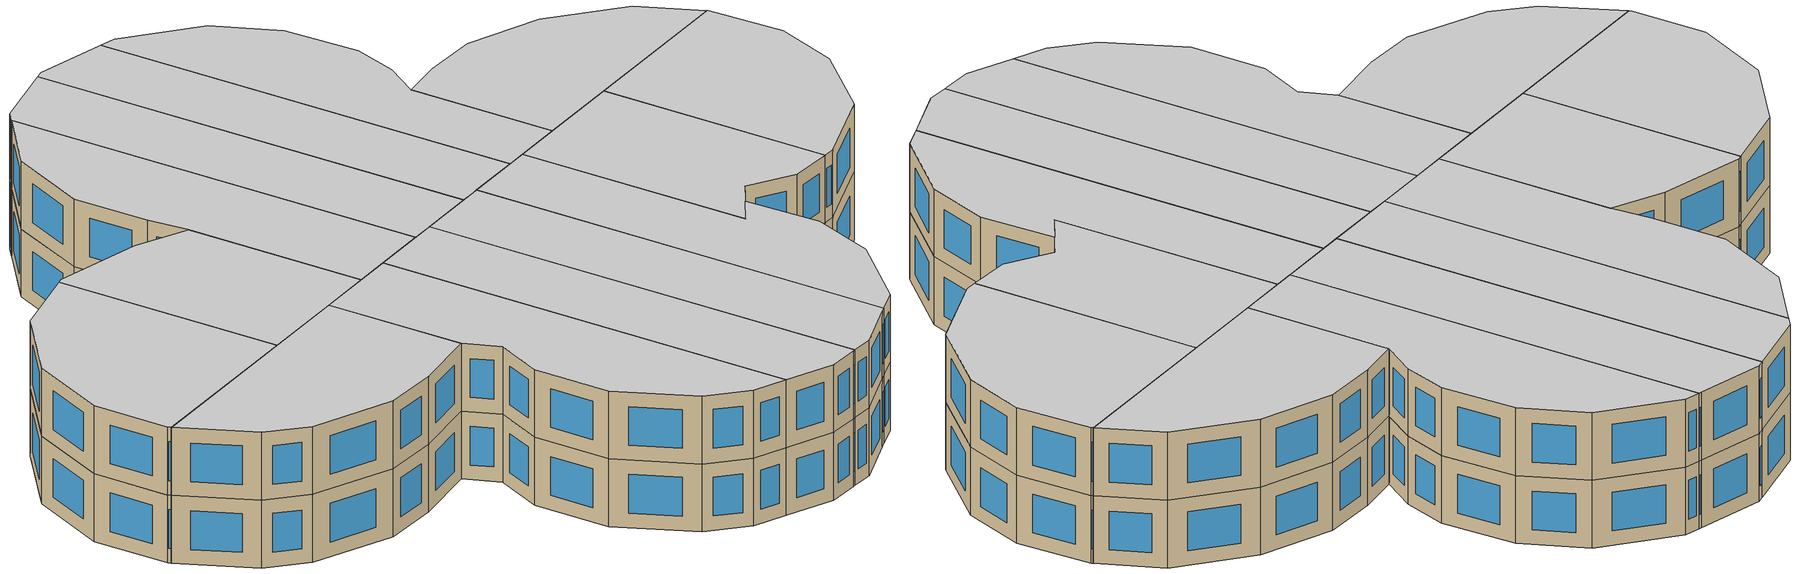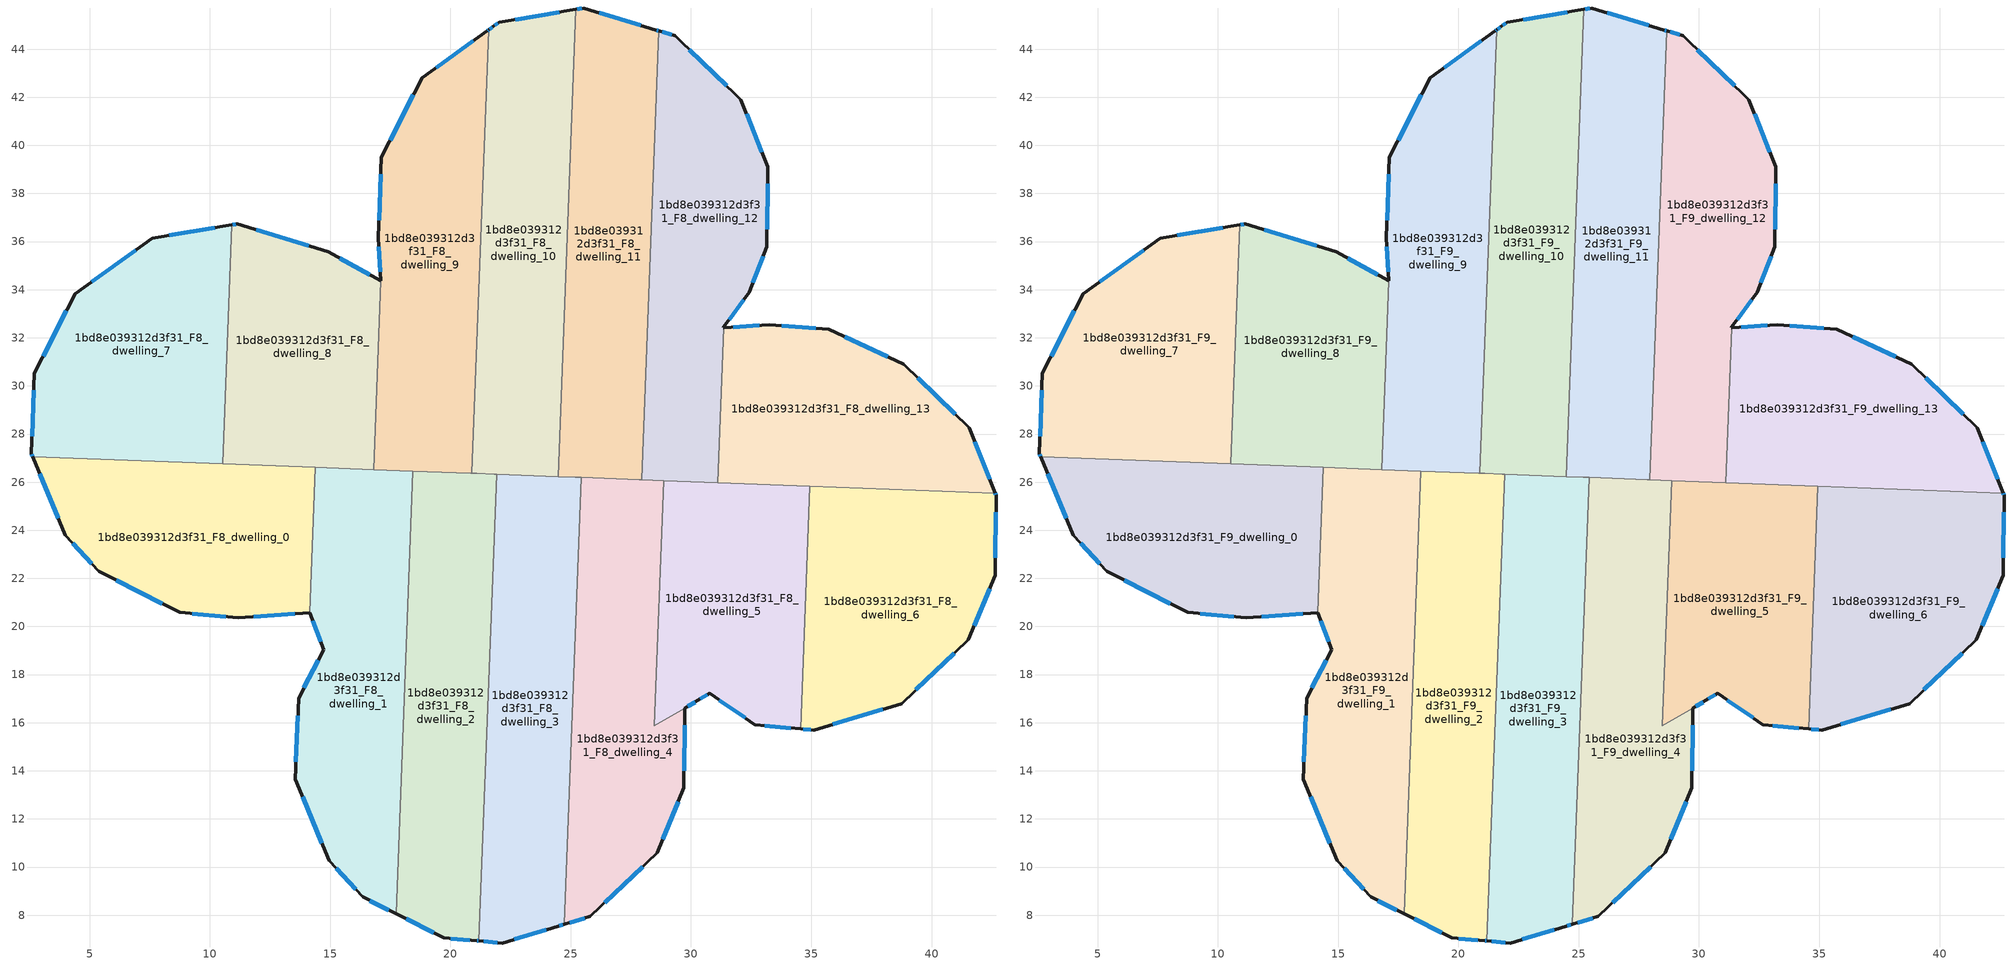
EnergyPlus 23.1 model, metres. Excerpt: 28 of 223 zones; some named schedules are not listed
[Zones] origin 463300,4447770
1bd8e039312d3f31_F8_dwelling_0
 floor to 1bd8e039312d3f31_F7_dwelling_0 (EU_floor_Construction): 14.39,26.62 14.16,20.57 11.18,20.36 8.75,20.58 5.39,22.29 4,23.79 2.64,27.06 z24
 wall outside (EU_wall_Construction): 2.64,27.06 4,23.79 5.39,22.29 8.75,20.58 11.18,20.36 14.16,20.57 z24:27
 wall to 1bd8e039312d3f31_F8_dwelling_7 (EU_wall_Construction): 10.53,26.76 2.64,27.06 z24:27
 wall to 1bd8e039312d3f31_F8_dwelling_1 (EU_wall_Construction): 14.16,20.57 14.39,26.62 z24:27
 wall to 1bd8e039312d3f31_F8_dwelling_8 (EU_wall_Construction): 14.39,26.62 10.53,26.76 z24:27
 window (EU_Window_Construction): 4.29,23.47 5.09,22.61 / 2.93,26.36 3.71,24.49 / 11.82,20.4 13.53,20.52 / 9.27,20.54 10.66,20.41 / 6.11,21.92 8.03,20.95 z24.64:26.36
1bd8e039312d3f31_F8_dwelling_1
 floor to 1bd8e039312d3f31_F7_dwelling_1 (EU_floor_Construction): 18.44,26.46 17.74,8.06 16.36,8.76 14.97,10.26 13.55,13.66 13.69,17.02 14.73,19.03 14.16,20.57 14.39,26.62 z24
 wall outside (EU_wall_Construction): 14.16,20.57 14.73,19.03 13.69,17.02 13.55,13.66 14.97,10.26 16.36,8.76 17.74,8.06 z24:27
 wall to 1bd8e039312d3f31_F8_dwelling_2 (EU_wall_Construction): 17.74,8.06 18.44,26.46 z24:27
 wall to 1bd8e039312d3f31_F8_dwelling_8 (EU_wall_Construction): 16.81,26.52 14.39,26.62 z24:27
 wall to 1bd8e039312d3f31_F8_dwelling_9 (EU_wall_Construction): 18.44,26.46 16.81,26.52 z24:27
 window (EU_Window_Construction): 14.28,20.24 14.61,19.36 / 16.66,8.61 17.45,8.21 / 15.27,9.94 16.06,9.08 / 13.85,12.93 14.66,10.99 / 13.66,16.3 13.58,14.38 / 14.5,18.6 13.91,17.45 z24.64:26.36
1bd8e039312d3f31_F8_dwelling_10
 floor to 1bd8e039312d3f31_F7_dwelling_10 (EU_floor_Construction): 25.21,45.65 24.47,26.23 21.09,26.36 20.89,26.37 21.59,44.8 21.79,44.95 22.02,45.12 z24
 wall outside (EU_wall_Construction): 25.21,45.65 22.02,45.12 21.79,44.95 21.59,44.8 z24:27
 wall to 1bd8e039312d3f31_F8_dwelling_11 (EU_wall_Construction): 24.47,26.23 25.21,45.65 z24:27
 wall to 1bd8e039312d3f31_F8_dwelling_9 (EU_wall_Construction): 21.59,44.8 20.89,26.37 z24:27
 wall to 1bd8e039312d3f31_F8_dwelling_3 (EU_wall_Construction): 21.92,26.33 24.47,26.23 z24:27
 wall to 1bd8e039312d3f31_F8_dwelling_2 (EU_wall_Construction): 20.89,26.37 21.09,26.36 21.82,26.33 21.92,26.33 z24:27
 window (EU_Window_Construction): 21.97,45.08 21.84,44.98 / 24.52,45.54 22.7,45.23 / 21.75,44.92 21.63,44.83 z24.64:26.36
1bd8e039312d3f31_F8_dwelling_11
 floor to 1bd8e039312d3f31_F7_dwelling_11 (EU_floor_Construction): 28.55,44.79 28.65,44.76 27.95,26.1 27.85,26.11 24.47,26.23 25.21,45.65 25.54,45.71 z24
 wall outside (EU_wall_Construction): 28.65,44.76 28.55,44.79 25.54,45.71 25.21,45.65 z24:27
 wall to 1bd8e039312d3f31_F8_dwelling_12 (EU_wall_Construction): 27.95,26.1 28.65,44.76 z24:27
 wall to 1bd8e039312d3f31_F8_dwelling_4 (EU_wall_Construction): 25.43,26.2 27.85,26.11 27.95,26.1 z24:27
 wall to 1bd8e039312d3f31_F8_dwelling_3 (EU_wall_Construction): 24.47,26.23 25.18,26.21 25.43,26.2 z24:27
 window (EU_Window_Construction): 25.47,45.7 25.28,45.66 / 27.91,44.99 26.19,45.51 / 28.63,44.77 28.57,44.78 z24.64:26.36
1bd8e039312d3f31_F8_dwelling_12
 floor to 1bd8e039312d3f31_F7_dwelling_12 (EU_floor_Construction): 32.07,41.9 33.19,39.11 33.16,35.79 32.41,33.89 31.36,32.45 31.34,32.42 31.36,32.42 31.11,25.98 27.95,26.1 28.65,44.76 29.35,44.55 z24
 wall outside (EU_wall_Construction): 31.34,32.42 31.36,32.45 32.41,33.89 33.16,35.79 33.19,39.11 32.07,41.9 29.35,44.55 28.65,44.76 / 31.34,32.42 31.36,32.42 z24:27
 wall to 1bd8e039312d3f31_F8_dwelling_13 (EU_wall_Construction): 31.11,25.98 31.36,32.42 z24:27
 wall to 1bd8e039312d3f31_F8_dwelling_5 (EU_wall_Construction): 28.87,26.07 31.11,25.98 z24:27
 wall to 1bd8e039312d3f31_F8_dwelling_4 (EU_wall_Construction): 27.95,26.1 28.87,26.07 z24:27
 window (EU_Window_Construction): 32.57,34.3 33,35.38 / 31.58,32.76 32.19,33.58 / 29.2,44.59 28.8,44.71 / 31.49,42.47 29.93,43.98 / 32.95,39.71 32.31,41.31 / 33.16,36.5 33.18,38.4 z24.64:26.36
1bd8e039312d3f31_F8_dwelling_13
 floor to 1bd8e039312d3f31_F7_dwelling_13 (EU_floor_Construction): 38.84,30.9 41.57,28.26 42.65,25.55 31.11,25.98 31.36,32.42 33.25,32.55 35.72,32.35 z24
 wall outside (EU_wall_Construction): 42.65,25.55 41.57,28.26 38.84,30.9 35.72,32.35 33.25,32.55 31.36,32.42 z24:27
 wall to 1bd8e039312d3f31_F8_dwelling_6 (EU_wall_Construction): 34.94,25.84 42.65,25.55 z24:27
 wall to 1bd8e039312d3f31_F8_dwelling_5 (EU_wall_Construction): 31.11,25.98 34.94,25.84 z24:27
 window (EU_Window_Construction): 40.98,28.83 39.43,30.34 / 42.42,26.13 41.8,27.68 / 32.85,32.52 31.76,32.45 / 35.19,32.39 33.78,32.51 / 38.18,31.21 36.39,32.04 z24.64:26.36
1bd8e039312d3f31_F8_dwelling_2
 floor to 1bd8e039312d3f31_F7_dwelling_2 (EU_floor_Construction): 21.92,26.33 21.19,6.93 21.09,6.94 19.73,7.05 17.74,8.06 18.44,26.46 21.82,26.33 z24
 wall outside (EU_wall_Construction): 17.74,8.06 19.73,7.05 21.09,6.94 21.19,6.93 z24:27
 wall to 1bd8e039312d3f31_F8_dwelling_3 (EU_wall_Construction): 21.19,6.93 21.92,26.33 z24:27
 wall to 1bd8e039312d3f31_F8_dwelling_9 (EU_wall_Construction): 20.89,26.37 20.84,26.37 18.44,26.46 z24:27
 window (EU_Window_Construction): 20.02,7.03 20.8,6.96 / 18.17,7.84 19.3,7.27 / 21.11,6.93 21.17,6.93 z24.64:26.36
1bd8e039312d3f31_F8_dwelling_3
 floor to 1bd8e039312d3f31_F7_dwelling_3 (EU_floor_Construction): 25.43,26.2 24.73,7.62 24.48,7.54 22.16,6.84 21.19,6.93 21.92,26.33 25.18,26.21 z24
 wall outside (EU_wall_Construction): 21.19,6.93 22.16,6.84 24.48,7.54 24.73,7.62 z24:27
 wall to 1bd8e039312d3f31_F8_dwelling_4 (EU_wall_Construction): 24.73,7.62 25.43,26.2 z24:27
 window (EU_Window_Construction): 24.53,7.56 24.68,7.6 / 22.66,6.99 23.98,7.39 / 21.4,6.91 21.95,6.86 z24.64:26.36
1bd8e039312d3f31_F8_dwelling_4
 floor to 1bd8e039312d3f31_F7_dwelling_4 (EU_floor_Construction): 28.87,26.07 28.48,15.88 29.75,16.61 29.71,13.29 28.59,10.58 25.82,7.95 24.73,7.62 25.43,26.2 z24
 wall outside (EU_wall_Construction): 24.73,7.62 25.82,7.95 28.59,10.58 29.71,13.29 29.74,16.61 z24:27
 wall to 1bd8e039312d3f31_F8_dwelling_5 (EU_wall_Construction): 29.74,16.61 28.48,15.88 28.87,26.07 z24:27
 window (EU_Window_Construction): 29.72,14 29.73,15.9 / 28.83,11.16 29.47,12.71 / 26.41,8.51 28,10.02 / 24.97,7.69 25.59,7.88 z24.64:26.36
1bd8e039312d3f31_F8_dwelling_5
 floor to 1bd8e039312d3f31_F7_dwelling_5 (EU_floor_Construction): 34.94,25.84 34.56,15.74 32.66,15.92 30.78,17.22 30.29,16.93 29.75,16.61 28.48,15.88 28.87,26.07 z24
 wall outside (EU_wall_Construction): 29.75,16.61 30.29,16.93 30.78,17.22 32.66,15.92 34.56,15.74 z24:27
 wall to 1bd8e039312d3f31_F8_dwelling_6 (EU_wall_Construction): 34.56,15.74 34.94,25.84 z24:27
 window (EU_Window_Construction): 33.07,15.88 34.15,15.78 / 31.19,16.94 32.26,16.2 / 30.4,16.99 30.68,17.16 / 29.86,16.68 30.17,16.86 z24.64:26.36
1bd8e039312d3f31_F8_dwelling_6
 floor to 1bd8e039312d3f31_F7_dwelling_6 (EU_floor_Construction): 42.65,25.55 42.68,25.47 42.65,22.14 41.53,19.45 38.76,16.8 35.1,15.69 34.56,15.74 34.94,25.84 z24
 wall outside (EU_wall_Construction): 34.56,15.74 35.1,15.69 38.76,16.8 41.53,19.45 42.65,22.14 42.68,25.47 42.65,25.55 z24:27
 window (EU_Window_Construction): 41.77,20.02 42.41,21.56 / 39.35,17.36 40.94,18.88 / 35.89,15.93 37.98,16.56 / 34.68,15.73 34.99,15.7 / 42.68,25.48 42.66,25.53 / 42.66,22.85 42.68,24.75 z24.64:26.36
1bd8e039312d3f31_F8_dwelling_7
 floor to 1bd8e039312d3f31_F7_dwelling_7 (EU_floor_Construction): 10.91,36.7 10.53,26.76 2.64,27.06 2.58,27.18 2.71,30.54 4.4,33.83 7.6,36.14 z24
 wall outside (EU_wall_Construction): 10.91,36.7 7.6,36.14 4.4,33.83 2.71,30.54 2.58,27.18 2.64,27.06 z24:27
 wall to 1bd8e039312d3f31_F8_dwelling_8 (EU_wall_Construction): 10.53,26.76 10.91,36.7 z24:27
 window (EU_Window_Construction): 10.2,36.58 8.31,36.26 / 2.6,27.16 2.62,27.09 / 2.68,29.82 2.61,27.9 / 4.04,33.13 3.07,31.24 / 6.91,35.65 5.09,34.33 z24.64:26.36
1bd8e039312d3f31_F8_dwelling_8
 floor to 1bd8e039312d3f31_F7_dwelling_8 (EU_floor_Construction): 17.11,34.36 16.81,26.52 10.53,26.76 10.91,36.7 11.12,36.73 14.93,35.57 z24
 wall outside (EU_wall_Construction): 17.11,34.36 14.93,35.57 11.12,36.73 10.91,36.7 z24:27
 wall to 1bd8e039312d3f31_F8_dwelling_9 (EU_wall_Construction): 16.81,26.52 17.11,34.36 z24:27
 window (EU_Window_Construction): 11.07,36.72 10.95,36.7 / 14.11,35.82 11.93,36.48 / 16.64,34.62 15.39,35.31 z24.64:26.36
1bd8e039312d3f31_F8_dwelling_9
 floor to 1bd8e039312d3f31_F7_dwelling_9 (EU_floor_Construction): 21.59,44.8 20.89,26.37 20.84,26.37 16.81,26.52 17.11,34.36 17.01,36.16 17.13,39.51 18.83,42.81 21.53,44.76 z24
 wall outside (EU_wall_Construction): 21.59,44.8 21.53,44.76 18.83,42.81 17.13,39.51 17.01,36.16 17.11,34.36 z24:27
 window (EU_Window_Construction): 17.11,38.79 17.03,36.88 / 18.46,42.1 17.5,40.22 / 20.95,44.35 19.41,43.23 / 21.58,44.79 21.55,44.77 / 17.03,35.77 17.09,34.75 z24.64:26.36
1bd8e039312d3f31_F9_dwelling_0
 floor to 1bd8e039312d3f31_F8_dwelling_0 (EU_floor_Construction): 14.39,26.62 14.16,20.57 11.18,20.36 8.75,20.58 5.39,22.29 4,23.79 2.64,27.06 z27
 wall outside (EU_wall_Construction): 2.64,27.06 4,23.79 5.39,22.29 8.75,20.58 11.18,20.36 14.16,20.57 z27:30
 wall to 1bd8e039312d3f31_F9_dwelling_7 (EU_wall_Construction): 10.53,26.76 2.64,27.06 z27:30
 wall to 1bd8e039312d3f31_F9_dwelling_1 (EU_wall_Construction): 14.16,20.57 14.39,26.62 z27:30
 wall to 1bd8e039312d3f31_F9_dwelling_8 (EU_wall_Construction): 14.39,26.62 10.53,26.76 z27:30
 window (EU_Window_Construction): 4.29,23.47 5.09,22.61 / 2.93,26.36 3.71,24.49 / 11.82,20.4 13.53,20.52 / 9.27,20.54 10.66,20.41 / 6.11,21.92 8.03,20.95 z27.64:29.36
 ceiling to 1bd8e039312d3f31_F10_dwelling_0 (EU_floor_Construction): 14.16,20.57 14.39,26.62 2.64,27.06 4,23.79 5.39,22.29 8.75,20.58 11.18,20.36 z30
1bd8e039312d3f31_F9_dwelling_1
 floor to 1bd8e039312d3f31_F8_dwelling_1 (EU_floor_Construction): 18.44,26.46 17.74,8.06 16.36,8.76 14.97,10.26 13.55,13.66 13.69,17.02 14.73,19.03 14.16,20.57 14.39,26.62 z27
 wall outside (EU_wall_Construction): 14.16,20.57 14.73,19.03 13.69,17.02 13.55,13.66 14.97,10.26 16.36,8.76 17.74,8.06 z27:30
 wall to 1bd8e039312d3f31_F9_dwelling_2 (EU_wall_Construction): 17.74,8.06 18.44,26.46 z27:30
 wall to 1bd8e039312d3f31_F9_dwelling_8 (EU_wall_Construction): 16.81,26.52 14.39,26.62 z27:30
 wall to 1bd8e039312d3f31_F9_dwelling_9 (EU_wall_Construction): 18.44,26.46 16.81,26.52 z27:30
 window (EU_Window_Construction): 14.28,20.24 14.61,19.36 / 16.66,8.61 17.45,8.21 / 15.27,9.94 16.06,9.08 / 13.85,12.93 14.66,10.99 / 13.66,16.3 13.58,14.38 / 14.5,18.6 13.91,17.45 z27.64:29.36
 ceiling to 1bd8e039312d3f31_F10_dwelling_1 (EU_floor_Construction): 17.74,8.06 18.44,26.46 14.39,26.62 14.16,20.57 14.73,19.03 13.69,17.02 13.55,13.66 14.97,10.26 16.36,8.76 z30
1bd8e039312d3f31_F9_dwelling_10
 floor to 1bd8e039312d3f31_F8_dwelling_10 (EU_floor_Construction): 25.21,45.65 24.47,26.23 21.09,26.36 20.89,26.37 21.59,44.8 21.79,44.95 22.02,45.12 z27
 wall outside (EU_wall_Construction): 25.21,45.65 22.02,45.12 21.79,44.95 21.59,44.8 z27:30
 wall to 1bd8e039312d3f31_F9_dwelling_11 (EU_wall_Construction): 24.47,26.23 25.21,45.65 z27:30
 wall to 1bd8e039312d3f31_F9_dwelling_9 (EU_wall_Construction): 21.59,44.8 20.89,26.37 z27:30
 wall to 1bd8e039312d3f31_F9_dwelling_3 (EU_wall_Construction): 21.92,26.33 24.47,26.23 z27:30
 wall to 1bd8e039312d3f31_F9_dwelling_2 (EU_wall_Construction): 20.89,26.37 21.09,26.36 21.82,26.33 21.92,26.33 z27:30
 window (EU_Window_Construction): 21.97,45.08 21.84,44.98 / 24.52,45.54 22.7,45.23 / 21.75,44.92 21.63,44.83 z27.64:29.36
 ceiling to 1bd8e039312d3f31_F10_dwelling_10 (EU_floor_Construction): 24.47,26.23 25.21,45.65 22.02,45.12 21.79,44.95 21.59,44.8 20.89,26.37 21.09,26.36 z30
1bd8e039312d3f31_F9_dwelling_11
 floor to 1bd8e039312d3f31_F8_dwelling_11 (EU_floor_Construction): 28.55,44.79 28.65,44.76 27.95,26.1 27.85,26.11 24.47,26.23 25.21,45.65 25.54,45.71 z27
 wall outside (EU_wall_Construction): 28.65,44.76 28.55,44.79 25.54,45.71 25.21,45.65 z27:30
 wall to 1bd8e039312d3f31_F9_dwelling_12 (EU_wall_Construction): 27.95,26.1 28.65,44.76 z27:30
 wall to 1bd8e039312d3f31_F9_dwelling_4 (EU_wall_Construction): 25.43,26.2 27.85,26.11 27.95,26.1 z27:30
 wall to 1bd8e039312d3f31_F9_dwelling_3 (EU_wall_Construction): 24.47,26.23 25.18,26.21 25.43,26.2 z27:30
 window (EU_Window_Construction): 25.47,45.7 25.28,45.66 / 27.91,44.99 26.19,45.51 / 28.63,44.77 28.57,44.78 z27.64:29.36
 ceiling to 1bd8e039312d3f31_F10_dwelling_11 (EU_floor_Construction): 27.95,26.1 28.65,44.76 28.55,44.79 25.54,45.71 25.21,45.65 24.47,26.23 27.85,26.11 z30
1bd8e039312d3f31_F9_dwelling_12
 floor to 1bd8e039312d3f31_F8_dwelling_12 (EU_floor_Construction): 32.07,41.9 33.19,39.11 33.16,35.79 32.41,33.89 31.36,32.45 31.34,32.42 31.36,32.42 31.11,25.98 27.95,26.1 28.65,44.76 29.35,44.55 z27
 wall outside (EU_wall_Construction): 31.34,32.42 31.36,32.45 32.41,33.89 33.16,35.79 33.19,39.11 32.07,41.9 29.35,44.55 28.65,44.76 / 31.34,32.42 31.36,32.42 z27:30
 wall to 1bd8e039312d3f31_F9_dwelling_13 (EU_wall_Construction): 31.11,25.98 31.36,32.42 z27:30
 wall to 1bd8e039312d3f31_F9_dwelling_5 (EU_wall_Construction): 28.87,26.07 31.11,25.98 z27:30
 wall to 1bd8e039312d3f31_F9_dwelling_4 (EU_wall_Construction): 27.95,26.1 28.87,26.07 z27:30
 window (EU_Window_Construction): 32.57,34.3 33,35.38 / 31.58,32.76 32.19,33.58 / 29.2,44.59 28.8,44.71 / 31.49,42.47 29.93,43.98 / 32.95,39.71 32.31,41.31 / 33.16,36.5 33.18,38.4 z27.64:29.36
 ceiling to 1bd8e039312d3f31_F10_dwelling_12 (EU_floor_Construction): 31.11,25.98 31.36,32.42 31.34,32.42 31.36,32.45 32.41,33.89 33.16,35.79 33.19,39.11 32.07,41.9 29.35,44.55 28.65,44.76 27.95,26.1 z30
1bd8e039312d3f31_F9_dwelling_13
 floor to 1bd8e039312d3f31_F8_dwelling_13 (EU_floor_Construction): 38.84,30.9 41.57,28.26 42.65,25.55 31.11,25.98 31.36,32.42 33.25,32.55 35.72,32.35 z27
 wall outside (EU_wall_Construction): 42.65,25.55 41.57,28.26 38.84,30.9 35.72,32.35 33.25,32.55 31.36,32.42 z27:30
 wall to 1bd8e039312d3f31_F9_dwelling_6 (EU_wall_Construction): 34.94,25.84 42.65,25.55 z27:30
 wall to 1bd8e039312d3f31_F9_dwelling_5 (EU_wall_Construction): 31.11,25.98 34.94,25.84 z27:30
 window (EU_Window_Construction): 40.98,28.83 39.43,30.34 / 42.42,26.13 41.8,27.68 / 32.85,32.52 31.76,32.45 / 35.19,32.39 33.78,32.51 / 38.18,31.21 36.39,32.04 z27.64:29.36
 ceiling to 1bd8e039312d3f31_F10_dwelling_13 (EU_floor_Construction): 42.65,25.55 41.57,28.26 38.84,30.9 35.72,32.35 33.25,32.55 31.36,32.42 31.11,25.98 z30
1bd8e039312d3f31_F9_dwelling_2
 floor to 1bd8e039312d3f31_F8_dwelling_2 (EU_floor_Construction): 21.92,26.33 21.19,6.93 21.09,6.94 19.73,7.05 17.74,8.06 18.44,26.46 21.82,26.33 z27
 wall outside (EU_wall_Construction): 17.74,8.06 19.73,7.05 21.09,6.94 21.19,6.93 z27:30
 wall to 1bd8e039312d3f31_F9_dwelling_3 (EU_wall_Construction): 21.19,6.93 21.92,26.33 z27:30
 wall to 1bd8e039312d3f31_F9_dwelling_9 (EU_wall_Construction): 20.89,26.37 20.84,26.37 18.44,26.46 z27:30
 window (EU_Window_Construction): 20.02,7.03 20.8,6.96 / 18.17,7.84 19.3,7.27 / 21.11,6.93 21.17,6.93 z27.64:29.36
 ceiling to 1bd8e039312d3f31_F10_dwelling_2 (EU_floor_Construction): 21.19,6.93 21.92,26.33 21.82,26.33 18.44,26.46 17.74,8.06 19.73,7.05 21.09,6.94 z30
1bd8e039312d3f31_F9_dwelling_3
 floor to 1bd8e039312d3f31_F8_dwelling_3 (EU_floor_Construction): 25.43,26.2 24.73,7.62 24.48,7.54 22.16,6.84 21.19,6.93 21.92,26.33 25.18,26.21 z27
 wall outside (EU_wall_Construction): 21.19,6.93 22.16,6.84 24.48,7.54 24.73,7.62 z27:30
 wall to 1bd8e039312d3f31_F9_dwelling_4 (EU_wall_Construction): 24.73,7.62 25.43,26.2 z27:30
 window (EU_Window_Construction): 24.53,7.56 24.68,7.6 / 22.66,6.99 23.98,7.39 / 21.4,6.91 21.95,6.86 z27.64:29.36
 ceiling to 1bd8e039312d3f31_F10_dwelling_3 (EU_floor_Construction): 24.73,7.62 25.43,26.2 25.18,26.21 21.92,26.33 21.19,6.93 22.16,6.84 24.48,7.54 z30
1bd8e039312d3f31_F9_dwelling_4
 floor to 1bd8e039312d3f31_F8_dwelling_4 (EU_floor_Construction): 28.87,26.07 28.48,15.88 29.75,16.61 29.71,13.29 28.59,10.58 25.82,7.95 24.73,7.62 25.43,26.2 z27
 wall outside (EU_wall_Construction): 24.73,7.62 25.82,7.95 28.59,10.58 29.71,13.29 29.74,16.61 z27:30
 wall to 1bd8e039312d3f31_F9_dwelling_5 (EU_wall_Construction): 29.74,16.61 28.48,15.88 28.87,26.07 z27:30
 window (EU_Window_Construction): 29.72,14 29.73,15.9 / 28.83,11.16 29.47,12.71 / 26.41,8.51 28,10.02 / 24.97,7.69 25.59,7.88 z27.64:29.36
 ceiling to 1bd8e039312d3f31_F10_dwelling_4 (EU_floor_Construction): 28.59,10.58 29.71,13.29 29.75,16.61 28.48,15.88 28.87,26.07 25.43,26.2 24.73,7.62 25.82,7.95 z30
1bd8e039312d3f31_F9_dwelling_5
 floor to 1bd8e039312d3f31_F8_dwelling_5 (EU_floor_Construction): 34.94,25.84 34.56,15.74 32.66,15.92 30.78,17.22 30.29,16.93 29.75,16.61 28.48,15.88 28.87,26.07 z27
 wall outside (EU_wall_Construction): 29.75,16.61 30.29,16.93 30.78,17.22 32.66,15.92 34.56,15.74 z27:30
 wall to 1bd8e039312d3f31_F9_dwelling_6 (EU_wall_Construction): 34.56,15.74 34.94,25.84 z27:30
 window (EU_Window_Construction): 33.07,15.88 34.15,15.78 / 31.19,16.94 32.26,16.2 / 30.4,16.99 30.68,17.16 / 29.86,16.68 30.17,16.86 z27.64:29.36
 ceiling to 1bd8e039312d3f31_F10_dwelling_5 (EU_floor_Construction): 34.56,15.74 34.94,25.84 28.87,26.07 28.48,15.88 29.75,16.61 30.29,16.93 30.78,17.22 32.66,15.92 z30
1bd8e039312d3f31_F9_dwelling_6
 floor to 1bd8e039312d3f31_F8_dwelling_6 (EU_floor_Construction): 42.65,25.55 42.68,25.47 42.65,22.14 41.53,19.45 38.76,16.8 35.1,15.69 34.56,15.74 34.94,25.84 z27
 wall outside (EU_wall_Construction): 34.56,15.74 35.1,15.69 38.76,16.8 41.53,19.45 42.65,22.14 42.68,25.47 42.65,25.55 z27:30
 window (EU_Window_Construction): 41.77,20.02 42.41,21.56 / 39.35,17.36 40.94,18.88 / 35.89,15.93 37.98,16.56 / 34.68,15.73 34.99,15.7 / 42.68,25.48 42.66,25.53 / 42.66,22.85 42.68,24.75 z27.64:29.36
 ceiling to 1bd8e039312d3f31_F10_dwelling_6 (EU_floor_Construction): 41.53,19.45 42.65,22.14 42.68,25.47 42.65,25.55 34.94,25.84 34.56,15.74 35.1,15.69 38.76,16.8 z30
1bd8e039312d3f31_F9_dwelling_7
 floor to 1bd8e039312d3f31_F8_dwelling_7 (EU_floor_Construction): 10.91,36.7 10.53,26.76 2.64,27.06 2.58,27.18 2.71,30.54 4.4,33.83 7.6,36.14 z27
 wall outside (EU_wall_Construction): 10.91,36.7 7.6,36.14 4.4,33.83 2.71,30.54 2.58,27.18 2.64,27.06 z27:30
 wall to 1bd8e039312d3f31_F9_dwelling_8 (EU_wall_Construction): 10.53,26.76 10.91,36.7 z27:30
 window (EU_Window_Construction): 10.2,36.58 8.31,36.26 / 2.6,27.16 2.62,27.09 / 2.68,29.82 2.61,27.9 / 4.04,33.13 3.07,31.24 / 6.91,35.65 5.09,34.33 z27.64:29.36
 ceiling to 1bd8e039312d3f31_F10_dwelling_7 (EU_floor_Construction): 10.53,26.76 10.91,36.7 7.6,36.14 4.4,33.83 2.71,30.54 2.58,27.18 2.64,27.06 z30
1bd8e039312d3f31_F9_dwelling_8
 floor to 1bd8e039312d3f31_F8_dwelling_8 (EU_floor_Construction): 17.11,34.36 16.81,26.52 10.53,26.76 10.91,36.7 11.12,36.73 14.93,35.57 z27
 wall outside (EU_wall_Construction): 17.11,34.36 14.93,35.57 11.12,36.73 10.91,36.7 z27:30
 wall to 1bd8e039312d3f31_F9_dwelling_9 (EU_wall_Construction): 16.81,26.52 17.11,34.36 z27:30
 window (EU_Window_Construction): 11.07,36.72 10.95,36.7 / 14.11,35.82 11.93,36.48 / 16.64,34.62 15.39,35.31 z27.64:29.36
 ceiling to 1bd8e039312d3f31_F10_dwelling_8 (EU_floor_Construction): 16.81,26.52 17.11,34.36 14.93,35.57 11.12,36.73 10.91,36.7 10.53,26.76 z30
1bd8e039312d3f31_F9_dwelling_9
 floor to 1bd8e039312d3f31_F8_dwelling_9 (EU_floor_Construction): 21.59,44.8 20.89,26.37 20.84,26.37 16.81,26.52 17.11,34.36 17.01,36.16 17.13,39.51 18.83,42.81 21.53,44.76 z27
 wall outside (EU_wall_Construction): 21.59,44.8 21.53,44.76 18.83,42.81 17.13,39.51 17.01,36.16 17.11,34.36 z27:30
 window (EU_Window_Construction): 17.11,38.79 17.03,36.88 / 18.46,42.1 17.5,40.22 / 20.95,44.35 19.41,43.23 / 21.58,44.79 21.55,44.77 / 17.03,35.77 17.09,34.75 z27.64:29.36
 ceiling to 1bd8e039312d3f31_F10_dwelling_9 (EU_floor_Construction): 20.89,26.37 21.59,44.8 21.53,44.76 18.83,42.81 17.13,39.51 17.01,36.16 17.11,34.36 16.81,26.52 20.84,26.37 z30
[Building]
EU S2 Campaign: North Axis=0; Terrain=City; Solar Distribution=FullExterior
[Site:Location]
Yerevan-Zvartnots.Intl.AP: Latitude=40.15; Longitude=44.383; Time Zone=4; Elevation=854
[SizingPeriod:WeatherFileDays]
AnnualSizingPeriod: Begin Month=1; Begin Day of Month=1; End Month=12; End Day of Month=31; Day of Week for Start Day=Monday; Use Weather File Daylight Saving Period=No; Use Weather File Rain and Snow Indicators=No
[MATERIAL]
EU_InternalMass_Material: Roughness=MediumRough; Thickness=0.1; Conductivity=1; Density=1800; Specific Heat=900; Thermal Absorptance=0.9; Solar Absorptance=0.7; Visible Absorptance=0.7
[MATERIAL:NOMASS] Roughness=MediumRough; Thermal Absorptance=0.9; Solar Absorptance=0.7; Visible Absorptance=0.7
Name | Thermal Resistance
EU_wall_NoMass | 1.05043
EU_floor_NoMass | 0.478065
[WINDOWMATERIAL:SIMPLEGLAZINGSYSTEM]
EU_Window_SimpleGlazing: UFactor=2.5566; Solar Heat Gain Coefficient=0.75; Visible Transmittance=0.75
[CONSTRUCTION]
EU_wall_Construction: EU_wall_NoMass
EU_floor_Construction: EU_floor_NoMass
EU_Window_Construction: EU_Window_SimpleGlazing
EU_InternalMass_Construction: EU_InternalMass_Material
[ZONE] Type=1; Multiplier=1; Ceiling Height=autocalculate; Floor Area=autocalculate; Part of Total Floor Area=Yes
Name | Volume
1bd8e039312d3f31_F8_dwelling_0; 1bd8e039312d3f31_F9_dwelling_0 | 181.796
1bd8e039312d3f31_F8_dwelling_1; 1bd8e039312d3f31_F9_dwelling_1 | 205.826
1bd8e039312d3f31_F8_dwelling_10; 1bd8e039312d3f31_F9_dwelling_10 | 204.914
1bd8e039312d3f31_F8_dwelling_11; 1bd8e039312d3f31_F9_dwelling_11 | 199.403
1bd8e039312d3f31_F8_dwelling_12; 1bd8e039312d3f31_F9_dwelling_12 | 202.005
1bd8e039312d3f31_F8_dwelling_13; 1bd8e039312d3f31_F9_dwelling_13 | 180.005
1bd8e039312d3f31_F8_dwelling_2; 1bd8e039312d3f31_F9_dwelling_2 | 199.616
1bd8e039312d3f31_F8_dwelling_3; 1bd8e039312d3f31_F9_dwelling_3 | 202.004
1bd8e039312d3f31_F8_dwelling_4; 1bd8e039312d3f31_F9_dwelling_4 | 197.955
1bd8e039312d3f31_F8_dwelling_5; 1bd8e039312d3f31_F9_dwelling_5 | 175.661
1bd8e039312d3f31_F8_dwelling_6; 1bd8e039312d3f31_F9_dwelling_6 | 193.801
1bd8e039312d3f31_F8_dwelling_7; 1bd8e039312d3f31_F9_dwelling_7 | 193.795
1bd8e039312d3f31_F8_dwelling_8; 1bd8e039312d3f31_F9_dwelling_8 | 171.938
1bd8e039312d3f31_F8_dwelling_9; 1bd8e039312d3f31_F9_dwelling_9 | 204.526
[INTERNALMASS] Construction=EU_InternalMass_Construction
Name | Zone or ZoneList | Surface Area
1bd8e039312d3f31_F8_dwelling_0_EU_InternalMass | 1bd8e039312d3f31_F8_dwelling_0 | 60.5986
1bd8e039312d3f31_F8_dwelling_1_EU_InternalMass | 1bd8e039312d3f31_F8_dwelling_1 | 68.609
1bd8e039312d3f31_F8_dwelling_2_EU_InternalMass | 1bd8e039312d3f31_F8_dwelling_2 | 66.5362
1bd8e039312d3f31_F8_dwelling_3_EU_InternalMass | 1bd8e039312d3f31_F8_dwelling_3 | 67.3366
1bd8e039312d3f31_F8_dwelling_4_EU_InternalMass | 1bd8e039312d3f31_F8_dwelling_4 | 65.9812
1bd8e039312d3f31_F8_dwelling_5_EU_InternalMass | 1bd8e039312d3f31_F8_dwelling_5 | 58.5502
1bd8e039312d3f31_F8_dwelling_6_EU_InternalMass | 1bd8e039312d3f31_F8_dwelling_6 | 64.6007
1bd8e039312d3f31_F8_dwelling_7_EU_InternalMass | 1bd8e039312d3f31_F8_dwelling_7 | 64.598
1bd8e039312d3f31_F8_dwelling_8_EU_InternalMass | 1bd8e039312d3f31_F8_dwelling_8 | 57.3126
1bd8e039312d3f31_F8_dwelling_9_EU_InternalMass | 1bd8e039312d3f31_F8_dwelling_9 | 68.1802
1bd8e039312d3f31_F8_dwelling_10_EU_InternalMass | 1bd8e039312d3f31_F8_dwelling_10 | 68.301
1bd8e039312d3f31_F8_dwelling_11_EU_InternalMass | 1bd8e039312d3f31_F8_dwelling_11 | 66.468
1bd8e039312d3f31_F8_dwelling_12_EU_InternalMass | 1bd8e039312d3f31_F8_dwelling_12 | 67.3366
1bd8e039312d3f31_F8_dwelling_13_EU_InternalMass | 1bd8e039312d3f31_F8_dwelling_13 | 60.0019
1bd8e039312d3f31_F9_dwelling_0_EU_InternalMass | 1bd8e039312d3f31_F9_dwelling_0 | 60.5986
1bd8e039312d3f31_F9_dwelling_1_EU_InternalMass | 1bd8e039312d3f31_F9_dwelling_1 | 68.609
1bd8e039312d3f31_F9_dwelling_2_EU_InternalMass | 1bd8e039312d3f31_F9_dwelling_2 | 66.5362
1bd8e039312d3f31_F9_dwelling_3_EU_InternalMass | 1bd8e039312d3f31_F9_dwelling_3 | 67.3366
1bd8e039312d3f31_F9_dwelling_4_EU_InternalMass | 1bd8e039312d3f31_F9_dwelling_4 | 65.9812
1bd8e039312d3f31_F9_dwelling_5_EU_InternalMass | 1bd8e039312d3f31_F9_dwelling_5 | 58.5502
1bd8e039312d3f31_F9_dwelling_6_EU_InternalMass | 1bd8e039312d3f31_F9_dwelling_6 | 64.6007
1bd8e039312d3f31_F9_dwelling_7_EU_InternalMass | 1bd8e039312d3f31_F9_dwelling_7 | 64.598
1bd8e039312d3f31_F9_dwelling_8_EU_InternalMass | 1bd8e039312d3f31_F9_dwelling_8 | 57.3126
1bd8e039312d3f31_F9_dwelling_9_EU_InternalMass | 1bd8e039312d3f31_F9_dwelling_9 | 68.1802
1bd8e039312d3f31_F9_dwelling_10_EU_InternalMass | 1bd8e039312d3f31_F9_dwelling_10 | 68.301
1bd8e039312d3f31_F9_dwelling_11_EU_InternalMass | 1bd8e039312d3f31_F9_dwelling_11 | 66.468
1bd8e039312d3f31_F9_dwelling_12_EU_InternalMass | 1bd8e039312d3f31_F9_dwelling_12 | 67.3366
1bd8e039312d3f31_F9_dwelling_13_EU_InternalMass | 1bd8e039312d3f31_F9_dwelling_13 | 60.0019
[OTHEREQUIPMENT] Fuel Type=Electricity; Design Level Calculation Method=Watts/Area; Power per Zone Floor Area=1; Fraction Latent=0; Fraction Radiant=0; Fraction Lost=0; Carbon Dioxide Generation Rate=0; EndUse Subcategory=EU_Step8_InternalGains
Name | Zone or ZoneList or Space or SpaceList | Schedule
EU_Step8_InternalGain_1bd8e039312d3f31_F8_dwelling_0_f000 | 1bd8e039312d3f31_F8_dwelling_0 | EU_Step8_GainSchedule_1bd8e039312d3f31_F8_dwelling_0_f000
EU_Step8_InternalGain_1bd8e039312d3f31_F8_dwelling_1_f000 | 1bd8e039312d3f31_F8_dwelling_1 | EU_Step8_GainSchedule_1bd8e039312d3f31_F8_dwelling_1_f000
EU_Step8_InternalGain_1bd8e039312d3f31_F8_dwelling_2_f000 | 1bd8e039312d3f31_F8_dwelling_2 | EU_Step8_GainSchedule_1bd8e039312d3f31_F8_dwelling_2_f000
EU_Step8_InternalGain_1bd8e039312d3f31_F8_dwelling_3_f000 | 1bd8e039312d3f31_F8_dwelling_3 | EU_Step8_GainSchedule_1bd8e039312d3f31_F8_dwelling_3_f000
EU_Step8_InternalGain_1bd8e039312d3f31_F8_dwelling_4_f000 | 1bd8e039312d3f31_F8_dwelling_4 | EU_Step8_GainSchedule_1bd8e039312d3f31_F8_dwelling_4_f000
EU_Step8_InternalGain_1bd8e039312d3f31_F8_dwelling_5_f000 | 1bd8e039312d3f31_F8_dwelling_5 | EU_Step8_GainSchedule_1bd8e039312d3f31_F8_dwelling_5_f000
EU_Step8_InternalGain_1bd8e039312d3f31_F8_dwelling_6_f000 | 1bd8e039312d3f31_F8_dwelling_6 | EU_Step8_GainSchedule_1bd8e039312d3f31_F8_dwelling_6_f000
EU_Step8_InternalGain_1bd8e039312d3f31_F8_dwelling_7_f000 | 1bd8e039312d3f31_F8_dwelling_7 | EU_Step8_GainSchedule_1bd8e039312d3f31_F8_dwelling_7_f000
EU_Step8_InternalGain_1bd8e039312d3f31_F8_dwelling_8_f000 | 1bd8e039312d3f31_F8_dwelling_8 | EU_Step8_GainSchedule_1bd8e039312d3f31_F8_dwelling_8_f000
EU_Step8_InternalGain_1bd8e039312d3f31_F8_dwelling_9_f000 | 1bd8e039312d3f31_F8_dwelling_9 | EU_Step8_GainSchedule_1bd8e039312d3f31_F8_dwelling_9_f000
EU_Step8_InternalGain_1bd8e039312d3f31_F8_dwelling_10_f000 | 1bd8e039312d3f31_F8_dwelling_10 | EU_Step8_GainSchedule_1bd8e039312d3f31_F8_dwelling_10_f000
EU_Step8_InternalGain_1bd8e039312d3f31_F8_dwelling_11_f000 | 1bd8e039312d3f31_F8_dwelling_11 | EU_Step8_GainSchedule_1bd8e039312d3f31_F8_dwelling_11_f000
EU_Step8_InternalGain_1bd8e039312d3f31_F8_dwelling_12_f000 | 1bd8e039312d3f31_F8_dwelling_12 | EU_Step8_GainSchedule_1bd8e039312d3f31_F8_dwelling_12_f000
EU_Step8_InternalGain_1bd8e039312d3f31_F8_dwelling_13_f000 | 1bd8e039312d3f31_F8_dwelling_13 | EU_Step8_GainSchedule_1bd8e039312d3f31_F8_dwelling_13_f000
EU_Step8_InternalGain_1bd8e039312d3f31_F9_dwelling_0_f000 | 1bd8e039312d3f31_F9_dwelling_0 | EU_Step8_GainSchedule_1bd8e039312d3f31_F9_dwelling_0_f000
EU_Step8_InternalGain_1bd8e039312d3f31_F9_dwelling_1_f000 | 1bd8e039312d3f31_F9_dwelling_1 | EU_Step8_GainSchedule_1bd8e039312d3f31_F9_dwelling_1_f000
EU_Step8_InternalGain_1bd8e039312d3f31_F9_dwelling_2_f000 | 1bd8e039312d3f31_F9_dwelling_2 | EU_Step8_GainSchedule_1bd8e039312d3f31_F9_dwelling_2_f000
EU_Step8_InternalGain_1bd8e039312d3f31_F9_dwelling_3_f000 | 1bd8e039312d3f31_F9_dwelling_3 | EU_Step8_GainSchedule_1bd8e039312d3f31_F9_dwelling_3_f000
EU_Step8_InternalGain_1bd8e039312d3f31_F9_dwelling_4_f000 | 1bd8e039312d3f31_F9_dwelling_4 | EU_Step8_GainSchedule_1bd8e039312d3f31_F9_dwelling_4_f000
EU_Step8_InternalGain_1bd8e039312d3f31_F9_dwelling_5_f000 | 1bd8e039312d3f31_F9_dwelling_5 | EU_Step8_GainSchedule_1bd8e039312d3f31_F9_dwelling_5_f000
EU_Step8_InternalGain_1bd8e039312d3f31_F9_dwelling_6_f000 | 1bd8e039312d3f31_F9_dwelling_6 | EU_Step8_GainSchedule_1bd8e039312d3f31_F9_dwelling_6_f000
EU_Step8_InternalGain_1bd8e039312d3f31_F9_dwelling_7_f000 | 1bd8e039312d3f31_F9_dwelling_7 | EU_Step8_GainSchedule_1bd8e039312d3f31_F9_dwelling_7_f000
EU_Step8_InternalGain_1bd8e039312d3f31_F9_dwelling_8_f000 | 1bd8e039312d3f31_F9_dwelling_8 | EU_Step8_GainSchedule_1bd8e039312d3f31_F9_dwelling_8_f000
EU_Step8_InternalGain_1bd8e039312d3f31_F9_dwelling_9_f000 | 1bd8e039312d3f31_F9_dwelling_9 | EU_Step8_GainSchedule_1bd8e039312d3f31_F9_dwelling_9_f000
EU_Step8_InternalGain_1bd8e039312d3f31_F9_dwelling_10_f000 | 1bd8e039312d3f31_F9_dwelling_10 | EU_Step8_GainSchedule_1bd8e039312d3f31_F9_dwelling_10_f000
EU_Step8_InternalGain_1bd8e039312d3f31_F9_dwelling_11_f000 | 1bd8e039312d3f31_F9_dwelling_11 | EU_Step8_GainSchedule_1bd8e039312d3f31_F9_dwelling_11_f000
EU_Step8_InternalGain_1bd8e039312d3f31_F9_dwelling_12_f000 | 1bd8e039312d3f31_F9_dwelling_12 | EU_Step8_GainSchedule_1bd8e039312d3f31_F9_dwelling_12_f000
EU_Step8_InternalGain_1bd8e039312d3f31_F9_dwelling_13_f000 | 1bd8e039312d3f31_F9_dwelling_13 | EU_Step8_GainSchedule_1bd8e039312d3f31_F9_dwelling_13_f000
[ZONEVENTILATION:DESIGNFLOWRATE] Schedule=EU_AlwaysOn; Design Flow Rate Calculation Method=AirChanges/Hour; Air Changes per Hour=0.557805; Ventilation Type=Natural; Fan Pressure Rise=0; Fan Total Efficiency=1; Constant Term Coefficient=1; Temperature Term Coefficient=0; Velocity Term Coefficient=0; Velocity Squared Term Coefficient=0; Minimum Indoor Temperature=-100; Maximum Indoor Temperature=100; Delta Temperature=-100; Minimum Outdoor Temperature=-100; Maximum Outdoor Temperature=100; Maximum Wind Speed=40
Name | Zone or ZoneList or Space or SpaceList
EU_ConstantAir_1bd8e039312d3f31_F8_dwelling_0 | 1bd8e039312d3f31_F8_dwelling_0
EU_ConstantAir_1bd8e039312d3f31_F8_dwelling_1 | 1bd8e039312d3f31_F8_dwelling_1
EU_ConstantAir_1bd8e039312d3f31_F8_dwelling_2 | 1bd8e039312d3f31_F8_dwelling_2
EU_ConstantAir_1bd8e039312d3f31_F8_dwelling_3 | 1bd8e039312d3f31_F8_dwelling_3
EU_ConstantAir_1bd8e039312d3f31_F8_dwelling_4 | 1bd8e039312d3f31_F8_dwelling_4
EU_ConstantAir_1bd8e039312d3f31_F8_dwelling_5 | 1bd8e039312d3f31_F8_dwelling_5
EU_ConstantAir_1bd8e039312d3f31_F8_dwelling_6 | 1bd8e039312d3f31_F8_dwelling_6
EU_ConstantAir_1bd8e039312d3f31_F8_dwelling_7 | 1bd8e039312d3f31_F8_dwelling_7
EU_ConstantAir_1bd8e039312d3f31_F8_dwelling_8 | 1bd8e039312d3f31_F8_dwelling_8
EU_ConstantAir_1bd8e039312d3f31_F8_dwelling_9 | 1bd8e039312d3f31_F8_dwelling_9
EU_ConstantAir_1bd8e039312d3f31_F8_dwelling_10 | 1bd8e039312d3f31_F8_dwelling_10
EU_ConstantAir_1bd8e039312d3f31_F8_dwelling_11 | 1bd8e039312d3f31_F8_dwelling_11
EU_ConstantAir_1bd8e039312d3f31_F8_dwelling_12 | 1bd8e039312d3f31_F8_dwelling_12
EU_ConstantAir_1bd8e039312d3f31_F8_dwelling_13 | 1bd8e039312d3f31_F8_dwelling_13
EU_ConstantAir_1bd8e039312d3f31_F9_dwelling_0 | 1bd8e039312d3f31_F9_dwelling_0
EU_ConstantAir_1bd8e039312d3f31_F9_dwelling_1 | 1bd8e039312d3f31_F9_dwelling_1
EU_ConstantAir_1bd8e039312d3f31_F9_dwelling_2 | 1bd8e039312d3f31_F9_dwelling_2
EU_ConstantAir_1bd8e039312d3f31_F9_dwelling_3 | 1bd8e039312d3f31_F9_dwelling_3
EU_ConstantAir_1bd8e039312d3f31_F9_dwelling_4 | 1bd8e039312d3f31_F9_dwelling_4
EU_ConstantAir_1bd8e039312d3f31_F9_dwelling_5 | 1bd8e039312d3f31_F9_dwelling_5
EU_ConstantAir_1bd8e039312d3f31_F9_dwelling_6 | 1bd8e039312d3f31_F9_dwelling_6
EU_ConstantAir_1bd8e039312d3f31_F9_dwelling_7 | 1bd8e039312d3f31_F9_dwelling_7
EU_ConstantAir_1bd8e039312d3f31_F9_dwelling_8 | 1bd8e039312d3f31_F9_dwelling_8
EU_ConstantAir_1bd8e039312d3f31_F9_dwelling_9 | 1bd8e039312d3f31_F9_dwelling_9
EU_ConstantAir_1bd8e039312d3f31_F9_dwelling_10 | 1bd8e039312d3f31_F9_dwelling_10
EU_ConstantAir_1bd8e039312d3f31_F9_dwelling_11 | 1bd8e039312d3f31_F9_dwelling_11
EU_ConstantAir_1bd8e039312d3f31_F9_dwelling_12 | 1bd8e039312d3f31_F9_dwelling_12
EU_ConstantAir_1bd8e039312d3f31_F9_dwelling_13 | 1bd8e039312d3f31_F9_dwelling_13
[HVACTEMPLATE:ZONE:IDEALLOADSAIRSYSTEM] System Availability Schedule=EU_AlwaysOn; Maximum Heating Supply Air Temperature=50; Minimum Cooling Supply Air Temperature=13; Maximum Heating Supply Air Humidity Ratio=0.0156; Minimum Cooling Supply Air Humidity Ratio=0.0077; Heating Limit=NoLimit; Cooling Limit=NoLimit; Heating Availability Schedule=EU_AlwaysOn; Cooling Availability Schedule=EU_CoolingOff; Dehumidification Control Type=ConstantSensibleHeatRatio; Cooling Sensible Heat Ratio=0.7; Dehumidification Setpoint=60; Humidification Control Type=None; Humidification Setpoint=30; Outdoor Air Method=None; Outdoor Air Flow Rate per Person=0.00944; Outdoor Air Flow Rate per Zone Floor Area=0; Outdoor Air Flow Rate per Zone=0; Demand Controlled Ventilation Type=None; Outdoor Air Economizer Type=NoEconomizer; Heat Recovery Type=None; Sensible Heat Recovery Effectiveness=0.7; Latent Heat Recovery Effectiveness=0.65
Name | Template Thermostat
1bd8e039312d3f31_F8_dwelling_0 | EU_HeatOnly_1bd8e039312d3f31_F8_dwelling_0
1bd8e039312d3f31_F8_dwelling_1 | EU_HeatOnly_1bd8e039312d3f31_F8_dwelling_1
1bd8e039312d3f31_F8_dwelling_2 | EU_HeatOnly_1bd8e039312d3f31_F8_dwelling_2
1bd8e039312d3f31_F8_dwelling_3 | EU_HeatOnly_1bd8e039312d3f31_F8_dwelling_3
1bd8e039312d3f31_F8_dwelling_4 | EU_HeatOnly_1bd8e039312d3f31_F8_dwelling_4
1bd8e039312d3f31_F8_dwelling_5 | EU_HeatOnly_1bd8e039312d3f31_F8_dwelling_5
1bd8e039312d3f31_F8_dwelling_6 | EU_HeatOnly_1bd8e039312d3f31_F8_dwelling_6
1bd8e039312d3f31_F8_dwelling_7 | EU_HeatOnly_1bd8e039312d3f31_F8_dwelling_7
1bd8e039312d3f31_F8_dwelling_8 | EU_HeatOnly_1bd8e039312d3f31_F8_dwelling_8
1bd8e039312d3f31_F8_dwelling_9 | EU_HeatOnly_1bd8e039312d3f31_F8_dwelling_9
1bd8e039312d3f31_F8_dwelling_10 | EU_HeatOnly_1bd8e039312d3f31_F8_dwelling_10
1bd8e039312d3f31_F8_dwelling_11 | EU_HeatOnly_1bd8e039312d3f31_F8_dwelling_11
1bd8e039312d3f31_F8_dwelling_12 | EU_HeatOnly_1bd8e039312d3f31_F8_dwelling_12
1bd8e039312d3f31_F8_dwelling_13 | EU_HeatOnly_1bd8e039312d3f31_F8_dwelling_13
1bd8e039312d3f31_F9_dwelling_0 | EU_HeatOnly_1bd8e039312d3f31_F9_dwelling_0
1bd8e039312d3f31_F9_dwelling_1 | EU_HeatOnly_1bd8e039312d3f31_F9_dwelling_1
1bd8e039312d3f31_F9_dwelling_2 | EU_HeatOnly_1bd8e039312d3f31_F9_dwelling_2
1bd8e039312d3f31_F9_dwelling_3 | EU_HeatOnly_1bd8e039312d3f31_F9_dwelling_3
1bd8e039312d3f31_F9_dwelling_4 | EU_HeatOnly_1bd8e039312d3f31_F9_dwelling_4
1bd8e039312d3f31_F9_dwelling_5 | EU_HeatOnly_1bd8e039312d3f31_F9_dwelling_5
1bd8e039312d3f31_F9_dwelling_6 | EU_HeatOnly_1bd8e039312d3f31_F9_dwelling_6
1bd8e039312d3f31_F9_dwelling_7 | EU_HeatOnly_1bd8e039312d3f31_F9_dwelling_7
1bd8e039312d3f31_F9_dwelling_8 | EU_HeatOnly_1bd8e039312d3f31_F9_dwelling_8
1bd8e039312d3f31_F9_dwelling_9 | EU_HeatOnly_1bd8e039312d3f31_F9_dwelling_9
1bd8e039312d3f31_F9_dwelling_10 | EU_HeatOnly_1bd8e039312d3f31_F9_dwelling_10
1bd8e039312d3f31_F9_dwelling_11 | EU_HeatOnly_1bd8e039312d3f31_F9_dwelling_11
1bd8e039312d3f31_F9_dwelling_12 | EU_HeatOnly_1bd8e039312d3f31_F9_dwelling_12
1bd8e039312d3f31_F9_dwelling_13 | EU_HeatOnly_1bd8e039312d3f31_F9_dwelling_13
[SIZING:ZONE] Zone Cooling Design Supply Air Temperature Input Method=SupplyAirTemperature; Zone Cooling Design Supply Air Temperature=13; Zone Heating Design Supply Air Temperature Input Method=SupplyAirTemperature; Zone Heating Design Supply Air Temperature=50; Zone Cooling Design Supply Air Humidity Ratio=0.008; Zone Heating Design Supply Air Humidity Ratio=0.008; Cooling Design Air Flow Method=DesignDay; Cooling Design Air Flow Rate=0; Cooling Minimum Air Flow per Zone Floor Area=0.000762; Cooling Minimum Air Flow=0; Cooling Minimum Air Flow Fraction=0.2; Heating Design Air Flow Method=DesignDay; Heating Design Air Flow Rate=0; Heating Maximum Air Flow per Zone Floor Area=0.002032; Heating Maximum Air Flow=0.141576; Heating Maximum Air Flow Fraction=0.3; Account for Dedicated Outdoor Air System=No; Dedicated Outdoor Air System Control Strategy=NeutralSupplyAir; Dedicated Outdoor Air Low Setpoint Temperature for Design=autosize; Dedicated Outdoor Air High Setpoint Temperature for Design=autosize; Zone Load Sizing Method=Sensible Load Only No Latent Load; Zone Latent Cooling Design Supply Air Humidity Ratio Input Method=HumidityRatioDifference; Zone Cooling Design Supply Air Humidity Ratio Difference=0.005; Zone Latent Heating Design Supply Air Humidity Ratio Input Method=HumidityRatioDifference; Zone Humidification Design Supply Air Humidity Ratio Difference=0.005
1bd8e039312d3f31_F8_dwelling_0; 1bd8e039312d3f31_F8_dwelling_1; 1bd8e039312d3f31_F8_dwelling_2; 1bd8e039312d3f31_F8_dwelling_3; 1bd8e039312d3f31_F8_dwelling_4; 1bd8e039312d3f31_F8_dwelling_5; 1bd8e039312d3f31_F8_dwelling_6; 1bd8e039312d3f31_F8_dwelling_7; 1bd8e039312d3f31_F8_dwelling_8; 1bd8e039312d3f31_F8_dwelling_9; 1bd8e039312d3f31_F8_dwelling_10; 1bd8e039312d3f31_F8_dwelling_11; 1bd8e039312d3f31_F8_dwelling_12; 1bd8e039312d3f31_F8_dwelling_13; 1bd8e039312d3f31_F9_dwelling_0; 1bd8e039312d3f31_F9_dwelling_1; 1bd8e039312d3f31_F9_dwelling_2; 1bd8e039312d3f31_F9_dwelling_3; 1bd8e039312d3f31_F9_dwelling_4; 1bd8e039312d3f31_F9_dwelling_5; 1bd8e039312d3f31_F9_dwelling_6; 1bd8e039312d3f31_F9_dwelling_7; 1bd8e039312d3f31_F9_dwelling_8; 1bd8e039312d3f31_F9_dwelling_9; 1bd8e039312d3f31_F9_dwelling_10; 1bd8e039312d3f31_F9_dwelling_11; 1bd8e039312d3f31_F9_dwelling_12; 1bd8e039312d3f31_F9_dwelling_13
[SCHEDULE:FILE] Column Number=1; Rows to Skip at Top=0; Number of Hours of Data=8760; Column Separator=Comma; Interpolate to Timestep=No; Minutes per Item=60; Adjust Schedule for Daylight Savings=Yes
Name | File
EU_Step8_GainSchedule_1bd8e039312d3f31_F8_dwelling_0_f000 | ../../schedules/1bd8e039312d3f31/1bd8e039312d3f31_F8_dwelling_0_f000_gain.csv
EU_Step8_GainSchedule_1bd8e039312d3f31_F8_dwelling_1_f000 | ../../schedules/1bd8e039312d3f31/1bd8e039312d3f31_F8_dwelling_1_f000_gain.csv
EU_Step8_GainSchedule_1bd8e039312d3f31_F8_dwelling_2_f000 | ../../schedules/1bd8e039312d3f31/1bd8e039312d3f31_F8_dwelling_2_f000_gain.csv
EU_Step8_GainSchedule_1bd8e039312d3f31_F8_dwelling_3_f000 | ../../schedules/1bd8e039312d3f31/1bd8e039312d3f31_F8_dwelling_3_f000_gain.csv
EU_Step8_GainSchedule_1bd8e039312d3f31_F8_dwelling_4_f000 | ../../schedules/1bd8e039312d3f31/1bd8e039312d3f31_F8_dwelling_4_f000_gain.csv
EU_Step8_GainSchedule_1bd8e039312d3f31_F8_dwelling_5_f000 | ../../schedules/1bd8e039312d3f31/1bd8e039312d3f31_F8_dwelling_5_f000_gain.csv
EU_Step8_GainSchedule_1bd8e039312d3f31_F8_dwelling_6_f000 | ../../schedules/1bd8e039312d3f31/1bd8e039312d3f31_F8_dwelling_6_f000_gain.csv
EU_Step8_GainSchedule_1bd8e039312d3f31_F8_dwelling_7_f000 | ../../schedules/1bd8e039312d3f31/1bd8e039312d3f31_F8_dwelling_7_f000_gain.csv
EU_Step8_GainSchedule_1bd8e039312d3f31_F8_dwelling_8_f000 | ../../schedules/1bd8e039312d3f31/1bd8e039312d3f31_F8_dwelling_8_f000_gain.csv
EU_Step8_GainSchedule_1bd8e039312d3f31_F8_dwelling_9_f000 | ../../schedules/1bd8e039312d3f31/1bd8e039312d3f31_F8_dwelling_9_f000_gain.csv
EU_Step8_GainSchedule_1bd8e039312d3f31_F8_dwelling_10_f000 | ../../schedules/1bd8e039312d3f31/1bd8e039312d3f31_F8_dwelling_10_f000_gain.csv
EU_Step8_GainSchedule_1bd8e039312d3f31_F8_dwelling_11_f000 | ../../schedules/1bd8e039312d3f31/1bd8e039312d3f31_F8_dwelling_11_f000_gain.csv
EU_Step8_GainSchedule_1bd8e039312d3f31_F8_dwelling_12_f000 | ../../schedules/1bd8e039312d3f31/1bd8e039312d3f31_F8_dwelling_12_f000_gain.csv
EU_Step8_GainSchedule_1bd8e039312d3f31_F8_dwelling_13_f000 | ../../schedules/1bd8e039312d3f31/1bd8e039312d3f31_F8_dwelling_13_f000_gain.csv
EU_Step8_GainSchedule_1bd8e039312d3f31_F9_dwelling_0_f000 | ../../schedules/1bd8e039312d3f31/1bd8e039312d3f31_F9_dwelling_0_f000_gain.csv
EU_Step8_GainSchedule_1bd8e039312d3f31_F9_dwelling_1_f000 | ../../schedules/1bd8e039312d3f31/1bd8e039312d3f31_F9_dwelling_1_f000_gain.csv
EU_Step8_GainSchedule_1bd8e039312d3f31_F9_dwelling_2_f000 | ../../schedules/1bd8e039312d3f31/1bd8e039312d3f31_F9_dwelling_2_f000_gain.csv
EU_Step8_GainSchedule_1bd8e039312d3f31_F9_dwelling_3_f000 | ../../schedules/1bd8e039312d3f31/1bd8e039312d3f31_F9_dwelling_3_f000_gain.csv
EU_Step8_GainSchedule_1bd8e039312d3f31_F9_dwelling_4_f000 | ../../schedules/1bd8e039312d3f31/1bd8e039312d3f31_F9_dwelling_4_f000_gain.csv
EU_Step8_GainSchedule_1bd8e039312d3f31_F9_dwelling_5_f000 | ../../schedules/1bd8e039312d3f31/1bd8e039312d3f31_F9_dwelling_5_f000_gain.csv
EU_Step8_GainSchedule_1bd8e039312d3f31_F9_dwelling_6_f000 | ../../schedules/1bd8e039312d3f31/1bd8e039312d3f31_F9_dwelling_6_f000_gain.csv
EU_Step8_GainSchedule_1bd8e039312d3f31_F9_dwelling_7_f000 | ../../schedules/1bd8e039312d3f31/1bd8e039312d3f31_F9_dwelling_7_f000_gain.csv
